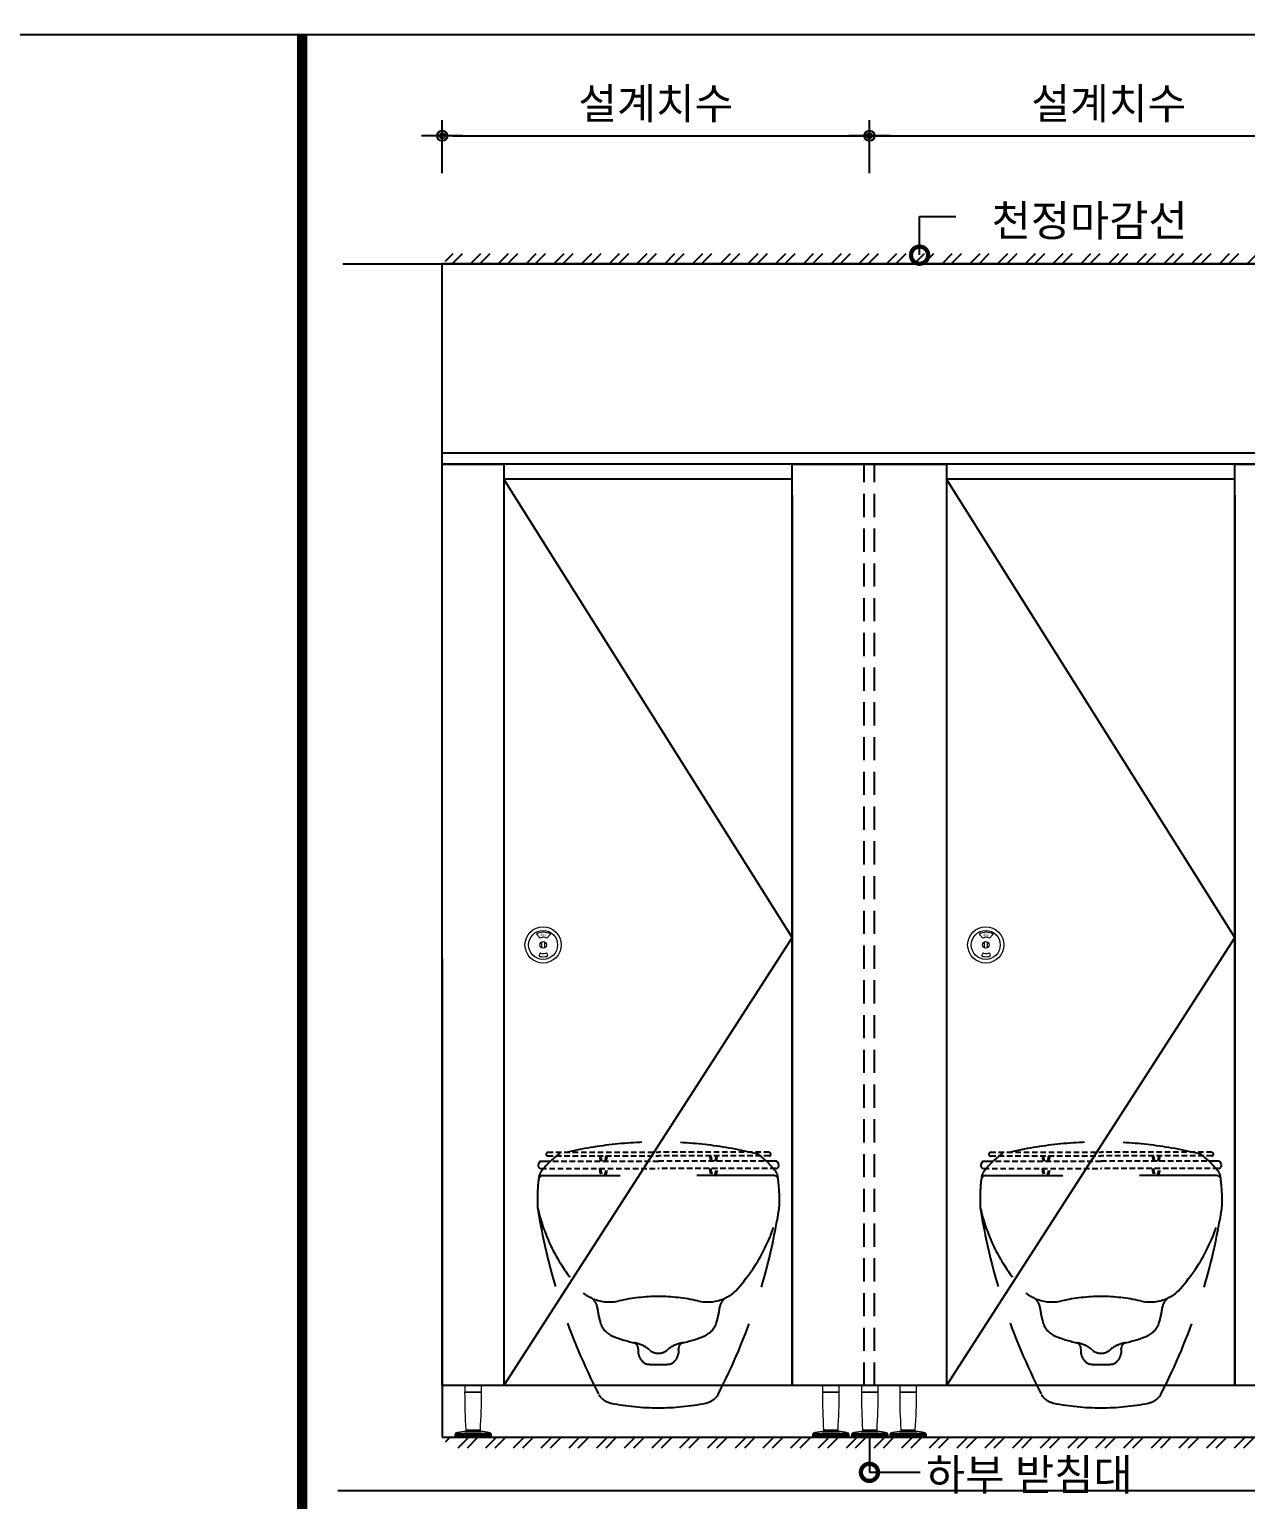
# Model space of a CAD drawing. Extents: x -256 to 8104, y -176 to 5714.
# Drawn here: x 2219 to 3401, y 4115 to 5543 of the extents above; entities that cross this region are included whole.
import ezdxf
from ezdxf.enums import TextEntityAlignment as Align

# ---------------------------------------------------------------- set-up
doc = ezdxf.new("R2010")
doc.units = 0
doc.header["$LTSCALE"] = 30
doc.linetypes.add('HIDDEN', pattern=[0.375, 0.25, -0.125])
doc.layers.get('0').update_dxf_attribs({"linetype": 'CONTINUOUS'})
doc.layers.get('DEFPOINTS').update_dxf_attribs({"linetype": 'CONTINUOUS'})
for name, color, linetype in [('DIM', 7, 'CONTINUOUS'), ('FIN', 5, 'CONTINUOUS'), ('HAT', 8, 'CONTINUOUS'), ('HID', 9, 'HIDDEN'), ('문자', 3, 'CONTINUOUS'), ('부자재', 4, 'CONTINUOUS'), ('잠금쇠(회전형)', 4, 'CONTINUOUS'), ('치수', 1, 'CONTINUOUS'), ('판넬', 2, 'CONTINUOUS'), ('해치', 8, 'CONTINUOUS')]:
    doc.layers.add(name, color=color, linetype=linetype)
doc.styles.add('HDW', font='gulim.ttc')
doc.styles.add('돋움', font='malgun.ttf')
doc.dimstyles.new('10', dxfattribs={"dimscale": 10, "dimtxt": 3, "dimasz": 1, "dimexe": 1.5, "dimexo": 2, "dimgap": 1, "dimtad": 1, "dimdec": 0, "dimlunit": 6, "dimtxsty": '돋움', "dimblk": 'DIMDOT', "dimcen": -1, "dimdle": 1.5, "dimclrt": 3, "dimazin": 3, "dimtfac": 1, "dimtdec": 0, "dimtix": 1, "dimtmove": 2, "dimatfit": 3, "dimldrblk": 'DIMDOT', "dimarcsym": 0})

# ---------------------------------------------------------------- blocks, each defined once
blk = doc.blocks.new('A$C460A2A32')
at = {"color": 0}
for p, q in [((2.8, 20), (0.5, 16)), ((2.8, 20), (8.6, 20)), ((8.6, 20), (162.3, 20)), ((12.8, 32), (11.2, 30.4)), ((12.6, 27), (162.3, 27)), ((12.8, 32), (162.3, 32)), ((311.8, 32), (162.3, 32)), ((312, 27), (162.3, 27)), ((316, 20), (162.3, 20)), ((311.8, 32), (313.4, 30.4)), ((321.8, 20), (316, 20)), ((321.8, 20), (324.1, 16)), ((3.9, 10), (162.3, 10)), ((320.7, 10), (162.3, 10))]:
    blk.add_line(p, q, dxfattribs=at)
for centre, radius, start, end in [((12.6, 29), 2, 135, 270), ((108.9, 28.2), 26, 182.6717, 198.4118), ((107.4, 28.2), 23, 183.0205, 200.9186), ((68.6, 28.2), 23, 339.0814, 356.9795), ((67.1, 28.2), 26, 341.5882, 357.3283), ((257.5, 28.2), 26, 182.6717, 198.4118), ((256, 28.2), 23, 183.0205, 200.9186), ((217.2, 28.2), 23, 339.0814, 356.9795), ((215.7, 28.2), 26, 341.5882, 357.3283), ((312, 29), 2, 270, 45), ((3.9, 14), 4, 150.0107, 270), ((108.9, 10), 26, 180, 202.6199), ((107.4, 10), 23, 180, 205.7715), ((68.6, 10), 23, 334.2285, 0), ((67.1, 10), 26, 337.3801, 0), ((257.5, 10), 26, 180, 202.6199), ((256, 10), 23, 180, 205.7715), ((217.2, 10), 23, 334.2285, 0), ((215.7, 10), 26, 337.3801, 0), ((320.7, 14), 4, 270, 29.9893)]:
    blk.add_arc(centre, radius, start, end, dxfattribs=at)
blk = doc.blocks.new('_DOTSMALL')
at = {"color": 0, "linetype": 'ByBlock', "const_width": 0.5}
blk.add_lwpolyline([(-0.0625, 0, 1), (0.0625, 0, 1)], format="xyb", close=True, dxfattribs=at)
blk = doc.blocks.new('A$C63EC304E')
at = {"layer": '치수', "color": 1, "xscale": 2.5, "yscale": 2.5, "zscale": 2.5, "rotation": 234.3098741996962}
blk.add_blockref('_DOTSMALL', (0.31, 0.31), dxfattribs=at)
blk = doc.blocks.new('A$C2BC9653E')
at = {"layer": '치수', "xscale": 0.3333333333333333, "yscale": 0.3333333333333333, "zscale": 0.3333333333333333}
blk.add_blockref('A$C63EC304E', (0, 0), dxfattribs=at)
blk = doc.blocks.new('A$C7FC71301')
at = {"layer": '치수', "rotation": 180}
blk.add_blockref('A$C2BC9653E', (0.208, 0.208), dxfattribs=at)
blk = doc.blocks.new('A$C4A20372B')
at = {"layer": '치수'}
blk.add_blockref('A$C7FC71301', (0, 0), dxfattribs=at)
blk = doc.blocks.new('A$C566469F5')
at = {"layer": '치수'}
blk.add_blockref('A$C4A20372B', (0, 0), dxfattribs=at)
blk = doc.blocks.new('A$C7E317CD4')
at = {"layer": '해치', "xscale": 2, "yscale": 2, "zscale": 2}
blk.add_blockref('A$C566469F5', (0, 0), dxfattribs=at)
blk = doc.blocks.new('A$C601D7F27')
at = {"layer": '치수'}
blk.add_blockref('A$C7E317CD4', (0, 0), dxfattribs=at)
blk = doc.blocks.new('A$C38802C08')
at = {"layer": '치수'}
blk.add_blockref('A$C601D7F27', (0, 0), dxfattribs=at)
blk = doc.blocks.new('DIMDOT')
at = {"linetype": 'Continuous'}
blk.add_line((-2, 0), (2, 0), dxfattribs=at)
for radius in [0.5, 0.25]:
    blk.add_circle((0, 0), radius, dxfattribs=at)
blk = doc.blocks.new('*D25')
at = {"layer": 'DEFPOINTS', "color": 0}
for p in [(3035.2, 5440.1), (2620.2, 5383.9), (3035.2, 5383.9)]:
    blk.add_point(p, dxfattribs=at)
at = {"layer": 'DIM', "color": 0, "lineweight": -2}
for p, q in [((2620.2, 5403.9), (2620.2, 5455.1)), ((3035.2, 5403.9), (3035.2, 5455.1)), ((2630.2, 5440.1), (3025.2, 5440.1))]:
    blk.add_line(p, q, dxfattribs=at)
at = {"layer": 'DIM', "color": 0, "lineweight": -2, "xscale": 10, "yscale": 10, "zscale": 10, "rotation": 180}
blk.add_blockref('DIMDOT', (2620.2, 5440.1), dxfattribs=at)
at = {"layer": 'DIM', "color": 0, "lineweight": -2, "xscale": 10, "yscale": 10, "zscale": 10}
blk.add_blockref('DIMDOT', (3035.2, 5440.1), dxfattribs=at)
at = {"layer": 'DIM', "color": 3, "insert": (2827.7, 5469.8), "char_height": 30, "attachment_point": 5, "style": '돋움'}
blk.add_mtext('설계치수', dxfattribs=at)
blk = doc.blocks.new('*D26')
at = {"layer": 'DEFPOINTS', "color": 0}
for p in [(3500.2, 5440.1), (3035.2, 5383.9), (3500.2, 5383.9)]:
    blk.add_point(p, dxfattribs=at)
at = {"layer": 'DIM', "color": 0, "lineweight": -2}
for p, q in [((3035.2, 5403.9), (3035.2, 5455.1)), ((3500.2, 5403.9), (3500.2, 5455.1)), ((3045.2, 5440.1), (3490.2, 5440.1))]:
    blk.add_line(p, q, dxfattribs=at)
at = {"layer": 'DIM', "color": 0, "lineweight": -2, "xscale": 10, "yscale": 10, "zscale": 10, "rotation": 180}
blk.add_blockref('DIMDOT', (3035.2, 5440.1), dxfattribs=at)
at = {"layer": 'DIM', "color": 0, "lineweight": -2, "xscale": 10, "yscale": 10, "zscale": 10}
blk.add_blockref('DIMDOT', (3500.2, 5440.1), dxfattribs=at)
at = {"layer": 'DIM', "color": 3, "insert": (3267.7, 5469.8), "char_height": 30, "attachment_point": 5, "style": '돋움'}
blk.add_mtext('설계치수', dxfattribs=at)
blk = doc.blocks.new('SLIDE_01')
at = {"layer": 'HAT'}
h = blk.add_hatch(dxfattribs=at)
h.set_pattern_fill('ANSI32', color=256, scale=2, style=0)
h.set_pattern_definition([(45, (-8615.85, -317.24), (-13.470384, 13.470384), []), (45, (-8606.87, -317.24), (-13.470384, 13.470384), [])])
h.paths.add_polyline_path([(2623.5, 5325.7), (4317.1, 5325.7), (4317.1, 5315.7), (2623.5, 5315.7)])
h = blk.add_hatch(dxfattribs=at)
h.set_pattern_fill('ANSI32', color=256, scale=2, style=0)
h.set_pattern_definition([(45, (-8615.85, -135.26), (-13.470384, 13.470384), []), (45, (-8606.87, -135.26), (-13.470384, 13.470384), [])])
h.paths.add_polyline_path([(2623.5, 4165.5), (4317.1, 4165.5), (4317.1, 4175.5), (2623.5, 4175.5)])
at = {"color": 2}
blk.add_line((2523.5, 5315.7), (4417.1, 5315.7), dxfattribs=at)
for p, q in [((2620.2, 4654.6), (2620.2, 5315.7)), ((2620.2, 4640.8), (2620.2, 4176)), ((2620.2, 4176), (4320.2, 4176))]:
    blk.add_line(p, q)
at = {"color": 8}
blk.add_line((2518.8, 4124.2), (5866.6, 4124.2), dxfattribs=at)
at = {"color": 8, "const_width": 10}
blk.add_lwpolyline([(2484.2, 2769.2), (2484.2, 5538.4)], dxfattribs=at)
at = {"color": 2}
for points in [[(-0.7, 5538.4), (7251.6, 5538.4), (7251.6, 0.1), (-0.7, 0.1)], [(-0.7, 5538.4), (7251.6, 5538.4), (7251.6, 0.1), (-0.7, 0.1)], [(-0.7, 5538.4), (7981.2, 5538.4), (7981.2, 0.1), (-0.7, 0.1)], [(2620.2, 5132), (4320.2, 5132), (4320.2, 5121), (2620.2, 5121)]]:
    blk.add_lwpolyline(points, close=True, dxfattribs=at)
at = {"layer": 'FIN', "linetype": 'Continuous', "lineweight": 15}
for p, q in [((2658.4, 4219.5), (2642, 4219.5)), ((2642.1, 4220.1), (2658.4, 4220.1)), ((2989.5, 4220.1), (3005.9, 4220.1)), ((3005.9, 4219.5), (2989.5, 4219.5)), ((3027.4, 4220.1), (3043.7, 4220.1)), ((3043.7, 4219.5), (3027.4, 4219.5)), ((3064.6, 4220.1), (3081, 4220.1)), ((3081, 4219.5), (3064.6, 4219.5)), ((2668, 4178.7), (2632.4, 4178.7)), ((2668, 4177.4), (2632.4, 4177.4)), ((2632.4, 4177.4), (2668, 4177.4)), ((2633, 4179.9), (2667.5, 4179.9)), ((2633.9, 4175.8), (2633.9, 4176)), ((2633.9, 4175.8), (2633.9, 4176)), ((2635.1, 4175.8), (2633.9, 4175.8)), ((2633.9, 4175.8), (2633.9, 4175.8)), ((2635.1, 4175.8), (2635.1, 4176)), ((2635.1, 4175.8), (2635.1, 4176)), ((2635.1, 4175.8), (2635.1, 4175.8)), ((2658.8, 4181.4), (2641.7, 4181.4)), ((2641.9, 4181.4), (2658.5, 4181.4)), ((2643.2, 4183.1), (2657.3, 4183.1)), ((2652.3, 4175.8), (2652.3, 4176)), ((2652.9, 4175.8), (2652.3, 4175.8)), ((2652.9, 4175.8), (2652.9, 4176)), ((2653.7, 4175.8), (2653.7, 4176)), ((2653.7, 4175.8), (2653.7, 4176)), ((2653.7, 4175.8), (2653.7, 4176)), ((2653.8, 4175.8), (2653.8, 4176)), ((2654, 4175.8), (2653.8, 4175.8)), ((2654, 4175.8), (2654, 4176)), ((2654.1, 4175.8), (2654, 4175.8)), ((2654.1, 4175.8), (2654.1, 4176)), ((2654.2, 4175.8), (2654.1, 4175.8)), ((2654.2, 4175.8), (2654.2, 4176)), ((2654.2, 4175.8), (2654.2, 4176)), ((2654.2, 4175.8), (2654.2, 4176)), ((2654.2, 4175.8), (2654.2, 4175.8)), ((2654.2, 4175.8), (2654.2, 4175.8)), ((2654.4, 4175.8), (2654.4, 4176)), ((2654.6, 4175.8), (2654.6, 4176)), ((2654.6, 4175.8), (2654.6, 4176)), ((2654.7, 4175.8), (2654.7, 4176)), ((2654.8, 4175.8), (2654.7, 4175.8)), ((2654.7, 4175.8), (2654.7, 4175.8)), ((2654.8, 4175.8), (2654.8, 4176)), ((2654.8, 4175.8), (2654.8, 4176)), ((2654.8, 4175.8), (2654.8, 4175.8)), ((2665.1, 4175.8), (2665.1, 4176)), ((2665.3, 4175.8), (2665.3, 4176)), ((2665.7, 4175.8), (2665.7, 4176)), ((2666.2, 4175.8), (2666.2, 4176)), ((2666.4, 4175.8), (2666.4, 4176)), ((3015.5, 4178.7), (2979.9, 4178.7)), ((3015.5, 4177.4), (2979.9, 4177.4)), ((2979.9, 4177.4), (3015.5, 4177.4)), ((2980.4, 4179.9), (3014.9, 4179.9)), ((2981.3, 4175.8), (2981.3, 4176)), ((2981.3, 4175.8), (2981.3, 4176)), ((2982.6, 4175.8), (2981.3, 4175.8)), ((2981.3, 4175.8), (2981.3, 4175.8)), ((2982.6, 4175.8), (2982.6, 4176)), ((2982.6, 4175.8), (2982.6, 4176)), ((2982.6, 4175.8), (2982.6, 4175.8)), ((3006.2, 4181.4), (2989.2, 4181.4)), ((2989.4, 4181.4), (3006, 4181.4)), ((2990.6, 4183.1), (3004.7, 4183.1)), ((2999.7, 4175.8), (2999.7, 4176)), ((3000.3, 4175.8), (2999.7, 4175.8)), ((3000.3, 4175.8), (3000.3, 4176)), ((3001.1, 4175.8), (3001.1, 4176)), ((3001.1, 4175.8), (3001.1, 4176)), ((3001.2, 4175.8), (3001.2, 4176)), ((3001.2, 4175.8), (3001.2, 4176)), ((3001.5, 4175.8), (3001.2, 4175.8)), ((3001.5, 4175.8), (3001.5, 4176)), ((3001.6, 4175.8), (3001.5, 4175.8)), ((3001.6, 4175.8), (3001.6, 4176)), ((3001.6, 4175.8), (3001.6, 4176)), ((3001.6, 4175.8), (3001.6, 4175.8)), ((3001.7, 4175.8), (3001.6, 4175.8)), ((3001.7, 4175.8), (3001.7, 4176)), ((3001.7, 4175.8), (3001.7, 4176)), ((3001.7, 4175.8), (3001.7, 4175.8)), ((3001.9, 4175.8), (3001.9, 4176)), ((3002.1, 4175.8), (3002.1, 4176)), ((3002.1, 4175.8), (3002.1, 4176)), ((3002.2, 4175.8), (3002.1, 4175.8)), ((3002.2, 4175.8), (3002.2, 4176)), ((3002.2, 4175.8), (3002.2, 4176)), ((3002.2, 4175.8), (3002.2, 4175.8)), ((3002.3, 4175.8), (3002.2, 4175.8)), ((3002.3, 4175.8), (3002.3, 4176)), ((3012.6, 4175.8), (3012.6, 4176)), ((3012.8, 4175.8), (3012.8, 4176)), ((3013.2, 4175.8), (3013.2, 4176)), ((3013.7, 4175.8), (3013.7, 4176)), ((3013.9, 4175.8), (3013.9, 4176)), ((3053.4, 4178.7), (3017.7, 4178.7)), ((3053.4, 4177.4), (3017.7, 4177.4)), ((3017.7, 4177.4), (3053.4, 4177.4)), ((3018.3, 4179.9), (3052.8, 4179.9)), ((3019.2, 4175.8), (3019.2, 4176)), ((3019.2, 4175.8), (3019.2, 4176)), ((3020.4, 4175.8), (3019.2, 4175.8)), ((3019.2, 4175.8), (3019.2, 4175.8)), ((3020.4, 4175.8), (3020.4, 4176)), ((3020.5, 4175.8), (3020.4, 4175.8)), ((3020.5, 4175.8), (3020.5, 4176)), ((3044.1, 4181.4), (3027, 4181.4)), ((3027.3, 4181.4), (3043.9, 4181.4)), ((3028.5, 4183.1), (3042.6, 4183.1)), ((3037.6, 4175.8), (3037.6, 4176)), ((3038.2, 4175.8), (3037.6, 4175.8)), ((3038.2, 4175.8), (3038.2, 4176)), ((3039, 4175.8), (3039, 4176)), ((3039, 4175.8), (3039, 4176)), ((3039, 4175.8), (3039, 4176)), ((3039.1, 4175.8), (3039.1, 4176)), ((3039.3, 4175.8), (3039.1, 4175.8)), ((3039.3, 4175.8), (3039.3, 4176)), ((3039.4, 4175.8), (3039.3, 4175.8)), ((3039.4, 4175.8), (3039.4, 4176)), ((3039.5, 4175.8), (3039.4, 4175.8)), ((3039.5, 4175.8), (3039.5, 4176)), ((3039.6, 4175.8), (3039.5, 4175.8)), ((3039.6, 4175.8), (3039.6, 4176)), ((3039.6, 4175.8), (3039.6, 4176)), ((3039.6, 4175.8), (3039.6, 4175.8)), ((3039.8, 4175.8), (3039.8, 4176)), ((3040, 4175.8), (3040, 4176)), ((3040, 4175.8), (3040, 4176)), ((3040.1, 4175.8), (3040, 4175.8)), ((3040.1, 4175.8), (3040.1, 4176)), ((3040.1, 4175.8), (3040.1, 4176)), ((3040.1, 4175.8), (3040.1, 4175.8)), ((3040.2, 4175.8), (3040.1, 4175.8)), ((3040.2, 4175.8), (3040.2, 4176)), ((3050.4, 4175.8), (3050.4, 4176)), ((3050.6, 4175.8), (3050.6, 4176)), ((3051.1, 4175.8), (3051.1, 4176)), ((3051.5, 4175.8), (3051.5, 4176)), ((3051.7, 4175.8), (3051.7, 4176)), ((3090.6, 4178.7), (3055, 4178.7)), ((3090.6, 4177.4), (3055, 4177.4)), ((3055, 4177.4), (3090.6, 4177.4)), ((3055.5, 4179.9), (3090, 4179.9)), ((3056.4, 4175.8), (3056.4, 4176)), ((3056.4, 4175.8), (3056.4, 4176)), ((3057.7, 4175.8), (3056.4, 4175.8)), ((3056.4, 4175.8), (3056.4, 4175.8)), ((3057.7, 4175.8), (3057.7, 4176)), ((3057.7, 4175.8), (3057.7, 4176)), ((3057.7, 4175.8), (3057.7, 4175.8)), ((3081.3, 4181.4), (3064.3, 4181.4)), ((3064.5, 4181.4), (3081.1, 4181.4)), ((3065.7, 4183.1), (3079.8, 4183.1)), ((3074.8, 4175.8), (3074.8, 4176)), ((3075.4, 4175.8), (3074.8, 4175.8)), ((3075.4, 4175.8), (3075.4, 4176)), ((3076.2, 4175.8), (3076.2, 4176)), ((3076.2, 4175.8), (3076.2, 4176)), ((3076.3, 4175.8), (3076.3, 4176)), ((3076.3, 4175.8), (3076.3, 4176)), ((3076.6, 4175.8), (3076.3, 4175.8)), ((3076.6, 4175.8), (3076.6, 4176)), ((3076.7, 4175.8), (3076.6, 4175.8)), ((3076.7, 4175.8), (3076.7, 4176)), ((3076.7, 4175.8), (3076.7, 4176)), ((3076.7, 4175.8), (3076.7, 4175.8)), ((3076.8, 4175.8), (3076.7, 4175.8)), ((3076.8, 4175.8), (3076.8, 4176)), ((3076.8, 4175.8), (3076.8, 4176)), ((3076.8, 4175.8), (3076.8, 4175.8)), ((3077, 4175.8), (3077, 4176)), ((3077.2, 4175.8), (3077.2, 4176)), ((3077.2, 4175.8), (3077.2, 4176)), ((3077.3, 4175.8), (3077.2, 4175.8)), ((3077.3, 4175.8), (3077.3, 4176)), ((3077.3, 4175.8), (3077.3, 4176)), ((3077.3, 4175.8), (3077.3, 4175.8)), ((3077.4, 4175.8), (3077.3, 4175.8)), ((3077.4, 4175.8), (3077.4, 4176)), ((3087.7, 4175.8), (3087.7, 4176)), ((3087.9, 4175.8), (3087.9, 4176)), ((3088.3, 4175.8), (3088.3, 4176)), ((3088.7, 4175.8), (3088.7, 4176)), ((3088.9, 4175.8), (3088.9, 4176))]:
    blk.add_line(p, q, dxfattribs=at)
at = {"layer": 'FIN', "color": 4, "linetype": 'Continuous', "lineweight": 15}
for p, q in [((2642.2, 4225.7), (2642.2, 4225.7)), ((2642.3, 4226), (2658.2, 4226)), ((2642.3, 4219.8), (2658.1, 4219.8)), ((2658.4, 4220.1), (2658.3, 4225.7)), ((2989.6, 4225.7), (2989.6, 4225.7)), ((2989.7, 4226), (3005.7, 4226)), ((2989.8, 4219.8), (3005.6, 4219.8)), ((3005.9, 4220.1), (3005.7, 4225.7)), ((3027.5, 4225.7), (3027.5, 4225.7)), ((3027.6, 4226), (3043.5, 4226)), ((3027.7, 4219.8), (3043.4, 4219.8)), ((3043.7, 4220.1), (3043.6, 4225.7)), ((3064.7, 4225.7), (3064.7, 4225.7)), ((3064.8, 4226), (3080.7, 4226)), ((3064.9, 4219.8), (3080.7, 4219.8)), ((3081, 4220.1), (3080.8, 4225.7)), ((2633, 4179.9), (2632.4, 4178.7)), ((2632.4, 4178.7), (2632.4, 4177.4)), ((2632.4, 4177.4), (2632.4, 4176)), ((2632.4, 4176), (2668, 4176)), ((2643.2, 4183.1), (2643.8, 4182.4)), ((2656.7, 4182.4), (2643.8, 4182.4)), ((2644.7, 4182.2), (2644.1, 4181.5)), ((2656.4, 4181.5), (2644.1, 4181.5)), ((2644.7, 4182.4), (2644.7, 4182.2)), ((2644.7, 4182.2), (2655.8, 4182.2)), ((2655.8, 4182.2), (2655.8, 4182.4)), ((2656.4, 4181.5), (2655.8, 4182.2)), ((2656.7, 4182.4), (2657.3, 4183.1)), ((2668, 4178.7), (2667.5, 4179.9)), ((2668, 4177.4), (2668, 4178.7)), ((2668, 4176), (2668, 4177.4)), ((2980.4, 4179.9), (2979.9, 4178.7)), ((2979.9, 4178.7), (2979.9, 4177.4)), ((2979.9, 4177.4), (2979.9, 4176)), ((2979.9, 4176), (3015.5, 4176)), ((2990.6, 4183.1), (2991.3, 4182.4)), ((3004.1, 4182.4), (2991.3, 4182.4)), ((2992.1, 4182.2), (2991.6, 4181.5)), ((3003.8, 4181.5), (2991.6, 4181.5)), ((2992.1, 4182.4), (2992.1, 4182.2)), ((2992.1, 4182.2), (3003.2, 4182.2)), ((3003.2, 4182.2), (3003.2, 4182.4)), ((3003.8, 4181.5), (3003.2, 4182.2)), ((3004.1, 4182.4), (3004.7, 4183.1)), ((3015.5, 4178.7), (3014.9, 4179.9)), ((3015.5, 4177.4), (3015.5, 4178.7)), ((3015.5, 4176), (3015.5, 4177.4)), ((3018.3, 4179.9), (3017.7, 4178.7)), ((3017.7, 4178.7), (3017.7, 4177.4)), ((3017.7, 4177.4), (3017.7, 4176)), ((3017.7, 4176), (3053.4, 4176)), ((3028.5, 4183.1), (3029.1, 4182.4)), ((3042, 4182.4), (3029.1, 4182.4)), ((3030, 4182.2), (3029.4, 4181.5)), ((3041.7, 4181.5), (3029.4, 4181.5)), ((3030, 4182.4), (3030, 4182.2)), ((3030, 4182.2), (3041.1, 4182.2)), ((3041.1, 4182.2), (3041.1, 4182.4)), ((3041.7, 4181.5), (3041.1, 4182.2)), ((3042, 4182.4), (3042.6, 4183.1)), ((3053.4, 4178.7), (3052.8, 4179.9)), ((3053.4, 4177.4), (3053.4, 4178.7)), ((3053.4, 4176), (3053.4, 4177.4)), ((3055.5, 4179.9), (3055, 4178.7)), ((3055, 4178.7), (3055, 4177.4)), ((3055, 4177.4), (3055, 4176)), ((3055, 4176), (3090.6, 4176)), ((3065.7, 4183.1), (3066.4, 4182.4)), ((3079.2, 4182.4), (3066.4, 4182.4)), ((3067.2, 4182.2), (3066.6, 4181.5)), ((3078.9, 4181.5), (3066.6, 4181.5)), ((3067.2, 4182.4), (3067.2, 4182.2)), ((3067.2, 4182.2), (3078.3, 4182.2)), ((3078.3, 4182.2), (3078.3, 4182.4)), ((3078.9, 4181.5), (3078.3, 4182.2)), ((3079.2, 4182.4), (3079.8, 4183.1)), ((3090.6, 4178.7), (3090, 4179.9)), ((3090.6, 4177.4), (3090.6, 4178.7)), ((3090.6, 4176), (3090.6, 4177.4))]:
    blk.add_line(p, q, dxfattribs=at)
for points in [[(2642.3, 4226, 0.124037), (2642.2, 4225.7, -0.001096), (2642.2, 4225.7), (2642.1, 4220.1)], [(2989.7, 4226, 0.124037), (2989.6, 4225.7, -0.001096), (2989.6, 4225.7), (2989.5, 4220.1)], [(3027.6, 4226, 0.124037), (3027.5, 4225.7, -0.001096), (3027.5, 4225.7), (3027.4, 4220.1)], [(3064.8, 4226, 0.124037), (3064.7, 4225.7, -0.001096), (3064.7, 4225.7), (3064.6, 4220.1)]]:
    blk.add_lwpolyline(points, format="xyb", dxfattribs=at)
at = {"layer": 'FIN', "color": 4, "linetype": 'Continuous', "lineweight": 15, "flags": 128}
for points in [[(2658.3, 4225.7, 0.118135), (2658.2, 4226, 0.118135)], [(3005.7, 4225.7, 0.118135), (3005.7, 4226, 0.118135)], [(3043.6, 4225.7, 0.118135), (3043.5, 4226, 0.118135)], [(3080.8, 4225.7, 0.118135), (3080.7, 4226, 0.118135)]]:
    blk.add_lwpolyline(points, format="xyb", dxfattribs=at)
at = {"layer": 'FIN', "color": 4, "linetype": 'Continuous', "lineweight": 15}
for centre, radius, start, end in [((2642.3, 4219.5), 0.292, 90, 179.3579), ((2642.3, 4220.1), 0.292, 179.2415, 270), ((3220.7, 4219.3), 578.7, 179.9718, 183.5859), ((2104.3, 4218.5), 554.1, 356.3354, 0.1097), ((2658.1, 4220.1), 0.292, 270, 0.7585), ((2658.1, 4219.5), 0.292, 0.6421, 90), ((2989.8, 4220.1), 0.292, 179.2415, 270), ((2989.8, 4219.5), 0.292, 90, 179.3579), ((3568.2, 4219.3), 578.7, 179.9718, 183.5859), ((2451.7, 4218.5), 554.1, 356.3354, 0.1097), ((3005.6, 4220.1), 0.292, 270, 0.7585), ((3005.6, 4219.5), 0.292, 0.6421, 90), ((3027.7, 4220.1), 0.292, 179.2415, 270), ((3027.7, 4219.5), 0.292, 90, 179.3579), ((3606.1, 4219.3), 578.7, 179.9718, 183.5859), ((2489.6, 4218.5), 554.1, 356.3354, 0.1097), ((3043.4, 4220.1), 0.292, 270, 0.7585), ((3043.4, 4219.5), 0.292, 0.6421, 90), ((3064.9, 4220.1), 0.292, 179.2415, 270), ((3064.9, 4219.5), 0.292, 90, 179.3579), ((3643.3, 4219.3), 578.7, 179.9718, 183.5859), ((2526.8, 4218.5), 554.1, 356.3354, 0.1097), ((3080.7, 4220.1), 0.292, 270, 0.7585), ((3080.7, 4219.5), 0.292, 0.6421, 90), ((2644.7, 4137.7), 43.8, 93.8991, 105.5006), ((2644.7, 4148.2), 33.3, 91.0115, 94.7479), ((2641.9, 4181.2), 0.175, 94.7479, 116.6788), ((2655.8, 4148.2), 33.3, 85.2521, 88.9885), ((2658.5, 4181.2), 0.175, 63.3212, 85.2521), ((2655.8, 4137.7), 43.8, 80.5831, 86.1009), ((2655.8, 4137.7), 43.8, 74.4994, 78.127), ((2992.1, 4137.7), 43.8, 93.8991, 105.5006), ((2989.4, 4181.2), 0.175, 94.7479, 116.6788), ((2992.1, 4148.2), 33.3, 91.0115, 94.7479), ((3003.2, 4148.2), 33.3, 85.2521, 88.9885), ((3006, 4181.2), 0.175, 63.3212, 85.2521), ((3003.2, 4137.7), 43.8, 80.5831, 86.1009), ((3003.2, 4137.7), 43.8, 74.4994, 78.127), ((3030, 4137.7), 43.8, 93.8991, 105.5006), ((3027.3, 4181.2), 0.175, 94.7479, 116.6788), ((3030, 4148.2), 33.3, 91.0115, 94.7479), ((3041.1, 4148.2), 33.3, 85.2521, 88.9885), ((3043.9, 4181.2), 0.175, 63.3212, 85.2521), ((3041.1, 4137.7), 43.8, 80.5831, 86.1009), ((3041.1, 4137.7), 43.8, 74.4994, 78.127), ((3067.2, 4137.7), 43.8, 93.8991, 105.5006), ((3064.5, 4181.2), 0.175, 94.7479, 116.6788), ((3067.2, 4148.2), 33.3, 91.0115, 94.7479), ((3078.3, 4148.2), 33.3, 85.2521, 88.9885), ((3081.1, 4181.2), 0.175, 63.3212, 85.2521), ((3078.3, 4137.7), 43.8, 80.5831, 86.1009), ((3078.3, 4137.7), 43.8, 74.4994, 78.127)]:
    blk.add_arc(centre, radius, start, end, dxfattribs=at)
at = {"layer": 'FIN', "linetype": 'Continuous', "lineweight": 15}
for points, knots in [([(2653.8, 4175.8), (2653.7, 4175.8), (2653.7, 4175.8), (2653.7, 4175.8), (2653.7, 4175.8)], [0, 0, 0, 0, 0.561741, 1, 1, 1, 1]), ([(2653.7, 4175.8), (2653.7, 4175.8), (2653.7, 4175.8), (2653.7, 4175.8), (2653.7, 4175.8)], [0, 0, 0, 0, 0.557964, 1, 1, 1, 1]), ([(2654.4, 4175.8), (2654.4, 4175.8), (2654.3, 4175.8), (2654.3, 4175.8), (2654.2, 4175.8)], [0, 0, 0, 0, 0.560188, 1, 1, 1, 1]), ([(2654.6, 4175.8), (2654.6, 4175.8), (2654.5, 4175.8), (2654.5, 4175.8), (2654.4, 4175.8)], [0, 0, 0, 0, 0.559958, 1, 1, 1, 1]), ([(2665.3, 4175.8), (2665.2, 4175.8), (2665.1, 4175.8), (2665.1, 4175.8), (2665.1, 4175.8)], [0, 0, 0, 0, 0.558554, 1, 1, 1, 1]), ([(2665.5, 4175.8), (2665.4, 4175.8), (2665.3, 4175.8), (2665.2, 4175.8), (2665.2, 4175.8)], [0, 0, 0, 0, 0.558511, 1, 1, 1, 1]), ([(2665.7, 4175.8), (2665.7, 4175.8), (2665.5, 4175.8), (2665.4, 4175.8), (2665.3, 4175.8)], [0, 0, 0, 0, 0.559859, 1, 1, 1, 1]), ([(2666.2, 4175.8), (2666.1, 4175.8), (2666, 4175.8), (2665.8, 4175.8), (2665.7, 4175.8)], [0, 0, 0, 0, 0.558977, 1, 1, 1, 1]), ([(2666.4, 4175.8), (2666.4, 4175.8), (2666.4, 4175.8), (2666.2, 4175.8), (2666.2, 4175.8)], [0, 0, 0, 0, 0.559094, 1, 1, 1, 1]), ([(3001.2, 4175.8), (3001.2, 4175.8), (3001.1, 4175.8), (3001.1, 4175.8), (3001.1, 4175.8)], [0, 0, 0, 0, 0.557964, 1, 1, 1, 1]), ([(3001.2, 4175.8), (3001.2, 4175.8), (3001.2, 4175.8), (3001.2, 4175.8), (3001.2, 4175.8)], [0, 0, 0, 0, 0.561741, 1, 1, 1, 1]), ([(3001.9, 4175.8), (3001.8, 4175.8), (3001.8, 4175.8), (3001.7, 4175.8), (3001.7, 4175.8)], [0, 0, 0, 0, 0.560188, 1, 1, 1, 1]), ([(3002.1, 4175.8), (3002.1, 4175.8), (3002, 4175.8), (3001.9, 4175.8), (3001.9, 4175.8)], [0, 0, 0, 0, 0.559958, 1, 1, 1, 1]), ([(3012.8, 4175.8), (3012.7, 4175.8), (3012.6, 4175.8), (3012.6, 4175.8), (3012.6, 4175.8)], [0, 0, 0, 0, 0.558554, 1, 1, 1, 1]), ([(3012.9, 4175.8), (3012.9, 4175.8), (3012.8, 4175.8), (3012.7, 4175.8), (3012.7, 4175.8)], [0, 0, 0, 0, 0.558511, 1, 1, 1, 1]), ([(3013.2, 4175.8), (3013.1, 4175.8), (3013, 4175.8), (3012.8, 4175.8), (3012.8, 4175.8)], [0, 0, 0, 0, 0.559859, 1, 1, 1, 1]), ([(3013.7, 4175.8), (3013.6, 4175.8), (3013.4, 4175.8), (3013.3, 4175.8), (3013.2, 4175.8)], [0, 0, 0, 0, 0.558977, 1, 1, 1, 1]), ([(3013.9, 4175.8), (3013.8, 4175.8), (3013.8, 4175.8), (3013.7, 4175.8), (3013.7, 4175.8)], [0, 0, 0, 0, 0.559094, 1, 1, 1, 1]), ([(3039.1, 4175.8), (3039.1, 4175.8), (3039.1, 4175.8), (3039, 4175.8), (3039, 4175.8)], [0, 0, 0, 0, 0.561741, 1, 1, 1, 1]), ([(3039, 4175.8), (3039, 4175.8), (3039, 4175.8), (3039, 4175.8), (3039, 4175.8)], [0, 0, 0, 0, 0.557964, 1, 1, 1, 1]), ([(3039.8, 4175.8), (3039.7, 4175.8), (3039.7, 4175.8), (3039.6, 4175.8), (3039.6, 4175.8)], [0, 0, 0, 0, 0.560188, 1, 1, 1, 1]), ([(3040, 4175.8), (3039.9, 4175.8), (3039.9, 4175.8), (3039.8, 4175.8), (3039.8, 4175.8)], [0, 0, 0, 0, 0.559958, 1, 1, 1, 1]), ([(3050.6, 4175.8), (3050.6, 4175.8), (3050.5, 4175.8), (3050.4, 4175.8), (3050.4, 4175.8)], [0, 0, 0, 0, 0.558554, 1, 1, 1, 1]), ([(3050.8, 4175.8), (3050.7, 4175.8), (3050.6, 4175.8), (3050.6, 4175.8), (3050.5, 4175.8)], [0, 0, 0, 0, 0.558511, 1, 1, 1, 1]), ([(3051.1, 4175.8), (3051, 4175.8), (3050.8, 4175.8), (3050.7, 4175.8), (3050.6, 4175.8)], [0, 0, 0, 0, 0.559859, 1, 1, 1, 1]), ([(3051.5, 4175.8), (3051.4, 4175.8), (3051.3, 4175.8), (3051.2, 4175.8), (3051.1, 4175.8)], [0, 0, 0, 0, 0.558977, 1, 1, 1, 1]), ([(3051.7, 4175.8), (3051.7, 4175.8), (3051.7, 4175.8), (3051.6, 4175.8), (3051.5, 4175.8)], [0, 0, 0, 0, 0.559094, 1, 1, 1, 1]), ([(3076.3, 4175.8), (3076.2, 4175.8), (3076.2, 4175.8), (3076.2, 4175.8), (3076.2, 4175.8)], [0, 0, 0, 0, 0.557964, 1, 1, 1, 1]), ([(3076.3, 4175.8), (3076.3, 4175.8), (3076.3, 4175.8), (3076.3, 4175.8), (3076.3, 4175.8)], [0, 0, 0, 0, 0.561741, 1, 1, 1, 1]), ([(3077, 4175.8), (3076.9, 4175.8), (3076.9, 4175.8), (3076.8, 4175.8), (3076.8, 4175.8)], [0, 0, 0, 0, 0.560188, 1, 1, 1, 1]), ([(3077.2, 4175.8), (3077.2, 4175.8), (3077.1, 4175.8), (3077, 4175.8), (3077, 4175.8)], [0, 0, 0, 0, 0.559958, 1, 1, 1, 1]), ([(3087.9, 4175.8), (3087.8, 4175.8), (3087.7, 4175.8), (3087.7, 4175.8), (3087.7, 4175.8)], [0, 0, 0, 0, 0.558554, 1, 1, 1, 1]), ([(3088, 4175.8), (3088, 4175.8), (3087.9, 4175.8), (3087.8, 4175.8), (3087.8, 4175.8)], [0, 0, 0, 0, 0.558511, 1, 1, 1, 1]), ([(3088.3, 4175.8), (3088.2, 4175.8), (3088.1, 4175.8), (3087.9, 4175.8), (3087.9, 4175.8)], [0, 0, 0, 0, 0.559859, 1, 1, 1, 1]), ([(3088.7, 4175.8), (3088.7, 4175.8), (3088.5, 4175.8), (3088.4, 4175.8), (3088.3, 4175.8)], [0, 0, 0, 0, 0.558977, 1, 1, 1, 1]), ([(3088.9, 4175.8), (3088.9, 4175.8), (3088.9, 4175.8), (3088.8, 4175.8), (3088.7, 4175.8)], [0, 0, 0, 0, 0.559094, 1, 1, 1, 1])]:
    blk.add_open_spline(points, degree=3, knots=knots, dxfattribs=at)
for points in [[(2653.7, 4175.8), (2653.7, 4175.8)], [(3001.2, 4175.8), (3001.2, 4175.8)], [(3039.1, 4175.8), (3039.1, 4175.8)], [(3076.3, 4175.8), (3076.3, 4175.8)]]:
    blk.add_open_spline(points, degree=1, dxfattribs=at)
at = {"layer": 'FIN', "color": 4, "linetype": 'Continuous', "lineweight": 15}
for points, knots in [([(2662.9, 4180.9), (2662.9, 4180.9), (2662.9, 4180.9), (2663, 4180.9), (2663, 4180.9), (2663, 4180.9)], [0, 0, 0, 0, 0.110152, 0.664814, 1, 1, 1, 1]), ([(2663, 4180.9), (2663, 4180.9), (2663.1, 4180.9), (2663.1, 4180.9), (2663.2, 4180.8), (2663.3, 4180.8), (2663.4, 4180.8), (2663.4, 4180.8)], [0, 0, 0, 0, 0.2159727, 0.4318558, 0.6498983, 0.8698049, 1, 1, 1, 1]), ([(2663.4, 4180.8), (2663.4, 4180.8), (2663.6, 4180.7), (2663.7, 4180.7), (2663.7, 4180.7)], [0, 0, 0, 0, 0.405872, 1, 1, 1, 1]), ([(2663.7, 4180.7), (2663.7, 4180.8), (2663.6, 4180.8), (2663.4, 4180.8), (2663.4, 4180.8)], [0, 0, 0, 0, 0.585266, 1, 1, 1, 1]), ([(2663.4, 4180.8), (2663.4, 4180.8), (2663.4, 4180.8), (2663.4, 4180.8), (2663.4, 4180.8)], [0, 0, 0, 0, 0.495973, 1, 1, 1, 1]), ([(2663.7, 4180.7), (2663.7, 4180.7), (2663.7, 4180.7), (2663.7, 4180.7), (2663.7, 4180.7)], [0, 0, 0, 0, 0.517301, 1, 1, 1, 1]), ([(2663.7, 4180.7), (2664, 4180.7), (2664.4, 4180.6), (2664.9, 4180.5), (2665.1, 4180.4)], [0, 0, 0, 0, 0.470682, 1, 1, 1, 1]), ([(2665.1, 4180.4), (2664.9, 4180.5), (2664.4, 4180.6), (2664, 4180.7), (2663.7, 4180.7)], [0, 0, 0, 0, 0.528575, 1, 1, 1, 1]), ([(2665.1, 4180.4), (2665.1, 4180.4), (2665.1, 4180.4), (2665.1, 4180.4), (2665.1, 4180.4)], [0, 0, 0, 0, 0.529757, 1, 1, 1, 1]), ([(3010.4, 4180.9), (3010.4, 4180.9), (3010.4, 4180.9), (3010.4, 4180.9), (3010.4, 4180.9), (3010.5, 4180.9)], [0, 0, 0, 0, 0.110152, 0.664814, 1, 1, 1, 1]), ([(3010.5, 4180.9), (3010.5, 4180.9), (3010.5, 4180.9), (3010.6, 4180.9), (3010.7, 4180.8), (3010.8, 4180.8), (3010.8, 4180.8), (3010.9, 4180.8)], [0, 0, 0, 0, 0.2159727, 0.4318558, 0.6498983, 0.8698049, 1, 1, 1, 1]), ([(3010.8, 4180.8), (3010.9, 4180.8), (3011, 4180.7), (3011.1, 4180.7), (3011.2, 4180.7)], [0, 0, 0, 0, 0.405872, 1, 1, 1, 1]), ([(3011.2, 4180.7), (3011.1, 4180.8), (3011, 4180.8), (3010.9, 4180.8), (3010.8, 4180.8)], [0, 0, 0, 0, 0.585266, 1, 1, 1, 1]), ([(3010.8, 4180.8), (3010.8, 4180.8), (3010.8, 4180.8), (3010.8, 4180.8), (3010.8, 4180.8)], [0, 0, 0, 0, 0.495973, 1, 1, 1, 1]), ([(3011.2, 4180.7), (3011.2, 4180.7), (3011.2, 4180.7), (3011.2, 4180.7), (3011.2, 4180.7)], [0, 0, 0, 0, 0.517301, 1, 1, 1, 1]), ([(3011.2, 4180.7), (3011.4, 4180.7), (3011.9, 4180.6), (3012.4, 4180.5), (3012.6, 4180.4)], [0, 0, 0, 0, 0.470682, 1, 1, 1, 1]), ([(3012.6, 4180.4), (3012.4, 4180.5), (3011.9, 4180.6), (3011.4, 4180.7), (3011.2, 4180.7)], [0, 0, 0, 0, 0.528575, 1, 1, 1, 1]), ([(3012.6, 4180.4), (3012.6, 4180.4), (3012.6, 4180.4), (3012.6, 4180.4), (3012.6, 4180.4)], [0, 0, 0, 0, 0.529757, 1, 1, 1, 1]), ([(3048.3, 4180.9), (3048.3, 4180.9), (3048.4, 4180.9), (3048.5, 4180.9), (3048.6, 4180.8), (3048.7, 4180.8), (3048.7, 4180.8), (3048.7, 4180.8)], [0, 0, 0, 0, 0.2159727, 0.4318558, 0.6498983, 0.8698049, 1, 1, 1, 1]), ([(3048.3, 4180.9), (3048.3, 4180.9), (3048.3, 4180.9), (3048.3, 4180.9), (3048.3, 4180.9), (3048.3, 4180.9)], [0, 0, 0, 0, 0.110152, 0.664814, 1, 1, 1, 1]), ([(3048.7, 4180.8), (3048.8, 4180.8), (3048.9, 4180.7), (3049, 4180.7), (3049.1, 4180.7)], [0, 0, 0, 0, 0.405872, 1, 1, 1, 1]), ([(3049.1, 4180.7), (3049, 4180.8), (3048.9, 4180.8), (3048.8, 4180.8), (3048.7, 4180.8)], [0, 0, 0, 0, 0.585266, 1, 1, 1, 1]), ([(3048.7, 4180.8), (3048.7, 4180.8), (3048.7, 4180.8), (3048.7, 4180.8), (3048.7, 4180.8)], [0, 0, 0, 0, 0.495973, 1, 1, 1, 1]), ([(3049.1, 4180.7), (3049.1, 4180.7), (3049.1, 4180.7), (3049.1, 4180.7), (3049.1, 4180.7)], [0, 0, 0, 0, 0.517301, 1, 1, 1, 1]), ([(3049.1, 4180.7), (3049.3, 4180.7), (3049.8, 4180.6), (3050.2, 4180.5), (3050.5, 4180.4)], [0, 0, 0, 0, 0.470682, 1, 1, 1, 1]), ([(3050.5, 4180.4), (3050.2, 4180.5), (3049.8, 4180.6), (3049.3, 4180.7), (3049.1, 4180.7)], [0, 0, 0, 0, 0.528575, 1, 1, 1, 1]), ([(3050.5, 4180.4), (3050.5, 4180.4), (3050.5, 4180.4), (3050.5, 4180.4), (3050.5, 4180.4)], [0, 0, 0, 0, 0.529757, 1, 1, 1, 1]), ([(3085.5, 4180.9), (3085.6, 4180.9), (3085.6, 4180.9), (3085.7, 4180.9), (3085.8, 4180.8), (3085.9, 4180.8), (3085.9, 4180.8), (3085.9, 4180.8)], [0, 0, 0, 0, 0.2159727, 0.4318558, 0.6498983, 0.8698049, 1, 1, 1, 1]), ([(3085.5, 4180.9), (3085.5, 4180.9), (3085.5, 4180.9), (3085.5, 4180.9), (3085.5, 4180.9), (3085.5, 4180.9)], [0, 0, 0, 0, 0.110152, 0.664814, 1, 1, 1, 1]), ([(3085.9, 4180.8), (3086, 4180.8), (3086.1, 4180.7), (3086.2, 4180.7), (3086.3, 4180.7)], [0, 0, 0, 0, 0.405872, 1, 1, 1, 1]), ([(3086.3, 4180.7), (3086.2, 4180.8), (3086.1, 4180.8), (3086, 4180.8), (3085.9, 4180.8)], [0, 0, 0, 0, 0.585266, 1, 1, 1, 1]), ([(3085.9, 4180.8), (3085.9, 4180.8), (3085.9, 4180.8), (3085.9, 4180.8), (3085.9, 4180.8)], [0, 0, 0, 0, 0.495973, 1, 1, 1, 1]), ([(3086.3, 4180.7), (3086.3, 4180.7), (3086.3, 4180.7), (3086.3, 4180.7), (3086.3, 4180.7)], [0, 0, 0, 0, 0.517301, 1, 1, 1, 1]), ([(3086.3, 4180.7), (3086.5, 4180.7), (3087, 4180.6), (3087.4, 4180.5), (3087.7, 4180.4)], [0, 0, 0, 0, 0.470682, 1, 1, 1, 1]), ([(3087.7, 4180.4), (3087.4, 4180.5), (3087, 4180.6), (3086.5, 4180.7), (3086.3, 4180.7)], [0, 0, 0, 0, 0.528575, 1, 1, 1, 1]), ([(3087.7, 4180.4), (3087.7, 4180.4), (3087.7, 4180.4), (3087.7, 4180.4), (3087.7, 4180.4)], [0, 0, 0, 0, 0.529757, 1, 1, 1, 1])]:
    blk.add_open_spline(points, degree=3, knots=knots, dxfattribs=at)
for points in [[(2663, 4180.9), (2663, 4180.9)], [(2663.4, 4180.8), (2663.8, 4180.7)], [(2663.7, 4180.8), (2663.8, 4180.7)], [(3010.5, 4180.9), (3010.4, 4180.9)], [(3010.8, 4180.8), (3011.2, 4180.7)], [(3011.2, 4180.8), (3011.2, 4180.7)], [(3048.3, 4180.9), (3048.3, 4180.9)], [(3048.7, 4180.8), (3049.1, 4180.7)], [(3049.1, 4180.8), (3049.1, 4180.7)], [(3085.5, 4180.9), (3085.5, 4180.9)], [(3085.9, 4180.8), (3086.3, 4180.7)], [(3086.3, 4180.8), (3086.3, 4180.7)]]:
    blk.add_open_spline(points, degree=1, dxfattribs=at)
at = {"layer": 'HID', "ltscale": 3}
for p, q in [((3030.2, 4226), (3030.2, 5121)), ((3040.2, 4226), (3040.2, 5121))]:
    blk.add_line(p, q, dxfattribs=at)
at = {"layer": 'HID', "ltscale": 10}
for p, q in [((2718, 4430), (2830.2, 4430)), ((2942.5, 4430), (2830.2, 4430)), ((3148, 4430), (3260.2, 4430)), ((3372.5, 4430), (3260.2, 4430))]:
    blk.add_line(p, q, dxfattribs=at)
for centre, radius, start, end in [((2830.2, 4059.6), 403.1, 76.2923, 103.7077), ((3260.2, 4059.6), 403.1, 76.2923, 103.7077), ((2787.9, 4379.3), 90, 128.0065, 143.1013), ((2736.1, 4445.4), 6, 103.9579, 128.0065), ((2924.3, 4445.4), 6, 51.9935, 76.0421), ((2872.6, 4379.3), 90, 36.8987, 51.9935), ((3217.9, 4379.3), 90, 128.0065, 143.1013), ((3166.1, 4445.4), 6, 103.9579, 128.0065), ((3354.3, 4445.4), 6, 51.9935, 76.0421), ((3302.6, 4379.3), 90, 36.8987, 51.9935), ((2892.6, 4405.5), 180, 172.4918, 181.055), ((2718, 4425.8), 4.2, 90, 173.3826), ((2723.1, 4427.9), 9, 143.1013, 172.4918), ((2942.5, 4425.8), 4.2, 6.6174, 90), ((2937.4, 4427.9), 9, 7.5082, 36.8987), ((2767.8, 4405.5), 180, 358.945, 7.5082), ((3322.6, 4405.5), 180, 172.4918, 181.055), ((3148, 4425.8), 4.2, 90, 173.3826), ((3153.1, 4427.9), 9, 143.1013, 172.4918), ((3372.5, 4425.8), 4.2, 6.6174, 90), ((3367.4, 4427.9), 9, 7.5082, 36.8987), ((3197.8, 4405.5), 180, 358.945, 7.5082), ((2754.7, 4403), 42, 181.055, 190.5892), ((2885.5, 4438), 177, 192.809, 223.5419), ((2775, 4438), 177, 316.4581, 347.191), ((2905.8, 4403), 42, 349.4108, 358.945), ((3184.7, 4403), 42, 181.055, 190.5892), ((3315.5, 4438), 177, 192.809, 223.5419), ((3205, 4438), 177, 316.4581, 347.191), ((3335.8, 4403), 42, 349.4108, 358.945), ((3307.7, 4493.2), 602.3, 189.3568, 207.2383), ((2352.8, 4493.2), 602.3, 332.7617, 350.6432), ((3737.7, 4493.2), 602.3, 189.3568, 207.2383), ((2782.8, 4493.2), 602.3, 332.7617, 350.6432), ((2782.8, 4349.3), 42, 232.3598, 243.5689), ((2877.6, 4349.3), 42, 296.4311, 307.6402), ((3212.8, 4349.3), 42, 232.3598, 243.5689), ((3307.6, 4349.3), 42, 296.4311, 307.6402), ((2758.8, 4300.9), 12, 6.9609, 63.5689), ((2782.8, 4349.3), 42, 248.0565, 282.8609), ((2861.1, 4313.4), 91.1, 186.9609, 196.5836), ((2830.2, 4141.6), 171, 90, 102.8609), ((2830.2, 4141.6), 171, 77.1391, 90), ((2877.6, 4349.3), 42, 257.1391, 291.9435), ((2799.4, 4313.4), 91.1, 343.4164, 353.0391), ((2901.7, 4300.9), 12, 116.4311, 173.0391), ((3188.8, 4300.9), 12, 6.9609, 63.5689), ((3212.8, 4349.3), 42, 248.0565, 282.8609), ((3291.1, 4313.4), 91.1, 186.9609, 196.5836), ((3260.2, 4141.6), 171, 90, 102.8609), ((3260.2, 4141.6), 171, 77.1391, 90), ((3307.6, 4349.3), 42, 257.1391, 291.9435), ((3229.4, 4313.4), 91.1, 343.4164, 353.0391), ((3331.7, 4300.9), 12, 116.4311, 173.0391), ((2793.9, 4293.4), 21, 196.5836, 247.6201), ((2866.5, 4293.4), 21, 292.3799, 343.4164), ((3223.9, 4293.4), 21, 196.5836, 247.6201), ((3296.5, 4293.4), 21, 292.3799, 343.4164), ((2830.2, 4381.6), 116.3, 247.6201, 258.9228), ((2830.2, 4381.6), 116.3, 281.0772, 292.3799), ((3260.2, 4381.6), 116.3, 247.6201, 258.9228), ((3260.2, 4381.6), 116.3, 281.0772, 292.3799), ((2804.7, 4261.9), 6, 0, 77.9673), ((2802.1, 4238), 30, 49.4621, 78.9228), ((2824.1, 4259.5), 13.6, 169.8446, 248.5821), ((2830.2, 4270.8), 13.3, 229.4621, 270), ((2830.2, 4270.8), 13.3, 270, 310.5379), ((2858.3, 4238), 30, 101.0772, 130.5379), ((2836.4, 4259.5), 13.6, 291.4179, 10.1554), ((2855.7, 4261.9), 6, 102.0327, 180), ((3234.7, 4261.9), 6, 0, 77.9673), ((3232.1, 4238), 30, 49.4621, 78.9228), ((3254.1, 4259.5), 13.6, 169.8446, 248.5821), ((3260.2, 4270.8), 13.3, 229.4621, 270), ((3260.2, 4270.8), 13.3, 270, 310.5379), ((3288.3, 4238), 30, 101.0772, 130.5379), ((3266.4, 4259.5), 13.6, 291.4179, 10.1554), ((3285.7, 4261.9), 6, 102.0327, 180), ((2830.2, 4417.5), 171, 266.2838, 270), ((2830.2, 4417.5), 171, 270, 273.7162), ((3260.2, 4417.5), 171, 266.2838, 270), ((3260.2, 4417.5), 171, 270, 273.7162), ((2787.6, 4226.7), 18, 210.6249, 258.7833), ((2872.8, 4226.7), 18, 281.2167, 329.3751), ((3217.6, 4226.7), 18, 210.6249, 258.7833), ((3302.8, 4226.7), 18, 281.2167, 329.3751), ((2830.2, 4441.5), 237, 258.7833, 270), ((2830.2, 4441.5), 237, 270, 281.2167), ((3260.2, 4441.5), 237, 258.7833, 270), ((3260.2, 4441.5), 237, 270, 281.2167)]:
    blk.add_arc(centre, radius, start, end, dxfattribs=at)
at = {"layer": '부자재', "color": 3}
blk.add_line((4320.2, 5315.7), (2620.2, 5315.7), dxfattribs=at)
blk.add_line((4320.2, 5315.7), (2620.2, 5315.7), dxfattribs=at)
at = {"layer": '잠금쇠(회전형)', "linetype": 'Continuous', "lineweight": 15}
for p, q in [((2711.7, 4664.7), (2715.3, 4660.7)), ((2716.8, 4657), (2716.8, 4651.2)), ((2719.5, 4656.9), (2719.5, 4651.2)), ((2725.3, 4664.7), (2721.7, 4660.7)), ((3141.7, 4664.7), (3145.3, 4660.7)), ((3146.8, 4657), (3146.8, 4651.2)), ((3149.5, 4656.9), (3149.5, 4651.2)), ((3155.3, 4664.7), (3151.7, 4660.7)), ((2714.9, 4645.5), (2714.5, 4644.3)), ((2722.1, 4645.5), (2722.5, 4644.3)), ((3144.9, 4645.5), (3144.5, 4644.3)), ((3152.1, 4645.5), (3152.5, 4644.3))]:
    blk.add_line(p, q, dxfattribs=at)
for centre, radius in [((2718.2, 4654.1), 17.6), ((3148.2, 4654.1), 17.6), ((2718.2, 4654.1), 14.1), ((2718.2, 4654.1), 3.21), ((3148.2, 4654.1), 14.1), ((3148.2, 4654.1), 3.21)]:
    blk.add_circle(centre, radius, dxfattribs=at)
for centre, radius, start, end in [((2718.5, 4652.3), 14.1, 61.0478, 118.9522), ((2718.5, 4654.7), 6.81, 61.8696, 118.1304), ((3148.5, 4652.3), 14.1, 61.0478, 118.9522), ((3148.5, 4654.7), 6.81, 61.8696, 118.1304), ((2715.4, 4644), 0.98, 160.8571, 255.4685), ((2715.8, 4645.2), 0.98, 72.2332, 160.8571), ((2718.5, 4655.8), 13.2, 255.4685, 284.5315), ((2718.5, 4653.5), 7.75, 252.2332, 287.7668), ((2721.2, 4645.2), 0.98, 19.1429, 107.7668), ((2721.6, 4644), 0.98, 284.5315, 19.1429), ((3145.4, 4644), 0.98, 160.8571, 255.4685), ((3145.8, 4645.2), 0.98, 72.2332, 160.8571), ((3148.5, 4655.8), 13.2, 255.4685, 284.5315), ((3148.5, 4653.5), 7.75, 252.2332, 287.7668), ((3151.2, 4645.2), 0.98, 19.1429, 107.7668), ((3151.6, 4644), 0.98, 284.5315, 19.1429)]:
    blk.add_arc(centre, radius, start, end, dxfattribs=at)
at = {"layer": '치수'}
for p, q in [((3083.9, 5324.3), (3083.9, 5361.5)), ((3083.9, 5361.5), (3119, 5361.5)), ((2960.2, 4661.3), (2680.2, 5106.4)), ((3390.2, 4661.3), (3110.2, 5106.4)), ((2960.2, 4661.3), (2680.2, 4226)), ((3390.2, 4661.3), (3110.2, 4226)), ((3035.2, 4176), (3035.2, 4141.7)), ((3084.4, 4141.7), (3035.2, 4141.7))]:
    blk.add_line(p, q, dxfattribs=at)
at = {"layer": '판넬'}
for p, q in [((2960.2, 5106.4), (2680.2, 5106.4)), ((3390.2, 5106.4), (3110.2, 5106.4)), ((2680.2, 5091), (2680.2, 4226)), ((2960.2, 5091), (2960.2, 4269.1)), ((3110.2, 5091), (3110.2, 4226)), ((3390.2, 5091), (3390.2, 5078.6)), ((3390.2, 5078.6), (3390.2, 4269.1)), ((2960.2, 4269.1), (2960.2, 4226)), ((3390.2, 4269.1), (3390.2, 4226)), ((2960.2, 4226), (2680.2, 4226)), ((3390.2, 4226), (3110.2, 4226))]:
    blk.add_line(p, q, dxfattribs=at)
at = {"layer": '판넬', "color": 3}
for p, q in [((2680.2, 4226), (2620.2, 4226)), ((3110.2, 4226), (2960.2, 4226)), ((3110.2, 4226), (3045.2, 4226)), ((3610.2, 4226), (3390.2, 4226))]:
    blk.add_line(p, q, dxfattribs=at)
at = {"layer": '판넬'}
for points in [[(2680.2, 4226), (2620.2, 4226), (2620.2, 5121), (2680.2, 5121)], [(2960.2, 5121), (3110.2, 5121), (3110.2, 4226), (2960.2, 4226)], [(3390.2, 5121), (3610.2, 5121), (3610.2, 4226), (3390.2, 4226)]]:
    blk.add_lwpolyline(points, close=True, dxfattribs=at)
at = {"layer": '해치', "color": 3}
blk.add_line((2960.2, 5091), (2960.2, 5121), dxfattribs=at)
at = {"layer": 'HID', "ltscale": 10, "xscale": 0.7200000000011642, "yscale": 0.7200000000011642, "zscale": 0.7200000000011642}
for p in [(2713.4, 4429.8), (3143.4, 4429.8)]:
    blk.add_blockref('A$C460A2A32', p, dxfattribs=at)
at = {"layer": '해치', "xscale": -20, "yscale": 20, "zscale": 20, "rotation": 180}
blk.add_blockref('A$C38802C08', (3079.7, 5328.3), dxfattribs=at)
at = {"layer": '해치', "xscale": -20, "yscale": 20, "zscale": 20}
blk.add_blockref('A$C38802C08', (3039.4, 4137.6), dxfattribs=at)
at = {"layer": '문자', "style": '돋움'}
for s, p in [('천정마감선', (3249.1, 5358)), ('하부 받침대', (3190.5, 4140))]:
    blk.add_text(s, height=30.34, dxfattribs=at).set_placement(p, align=Align.MIDDLE)
at = {"layer": '잠금쇠(회전형)', "linetype": 'Continuous', "lineweight": 15, "style": 'HDW', "width": 0.659278}
for p, p2 in [((2715.4, 4662.6), (2721.5, 4662.6)), ((3145.4, 4662.6), (3151.5, 4662.6))]:
    blk.add_text('사용중', height=2.3, dxfattribs=at).set_placement(p, p2, align=Align.FIT)
at = {"layer": 'DIM'}
for base, p1, p2, picture, middle in [((3035.2, 5440.1), (2620.2, 5383.9), (3035.2, 5383.9), '*D25', (2827.7, 5469.8)), ((3500.2, 5440.1), (3035.2, 5383.9), (3500.2, 5383.9), '*D26', (3267.7, 5469.8))]:
    dim = blk.add_linear_dim(base=base, p1=p1, p2=p2, text='설계치수', dimstyle='10', dxfattribs=at)
    dim.commit()
    dim.dimension.update_dxf_attribs({"geometry": picture, "text_midpoint": middle})

msp = doc.modelspace()

# ---------------------------------------------------------------- block references
msp.add_blockref('SLIDE_01', (0, 0))

doc.saveas('drawing.dxf')
